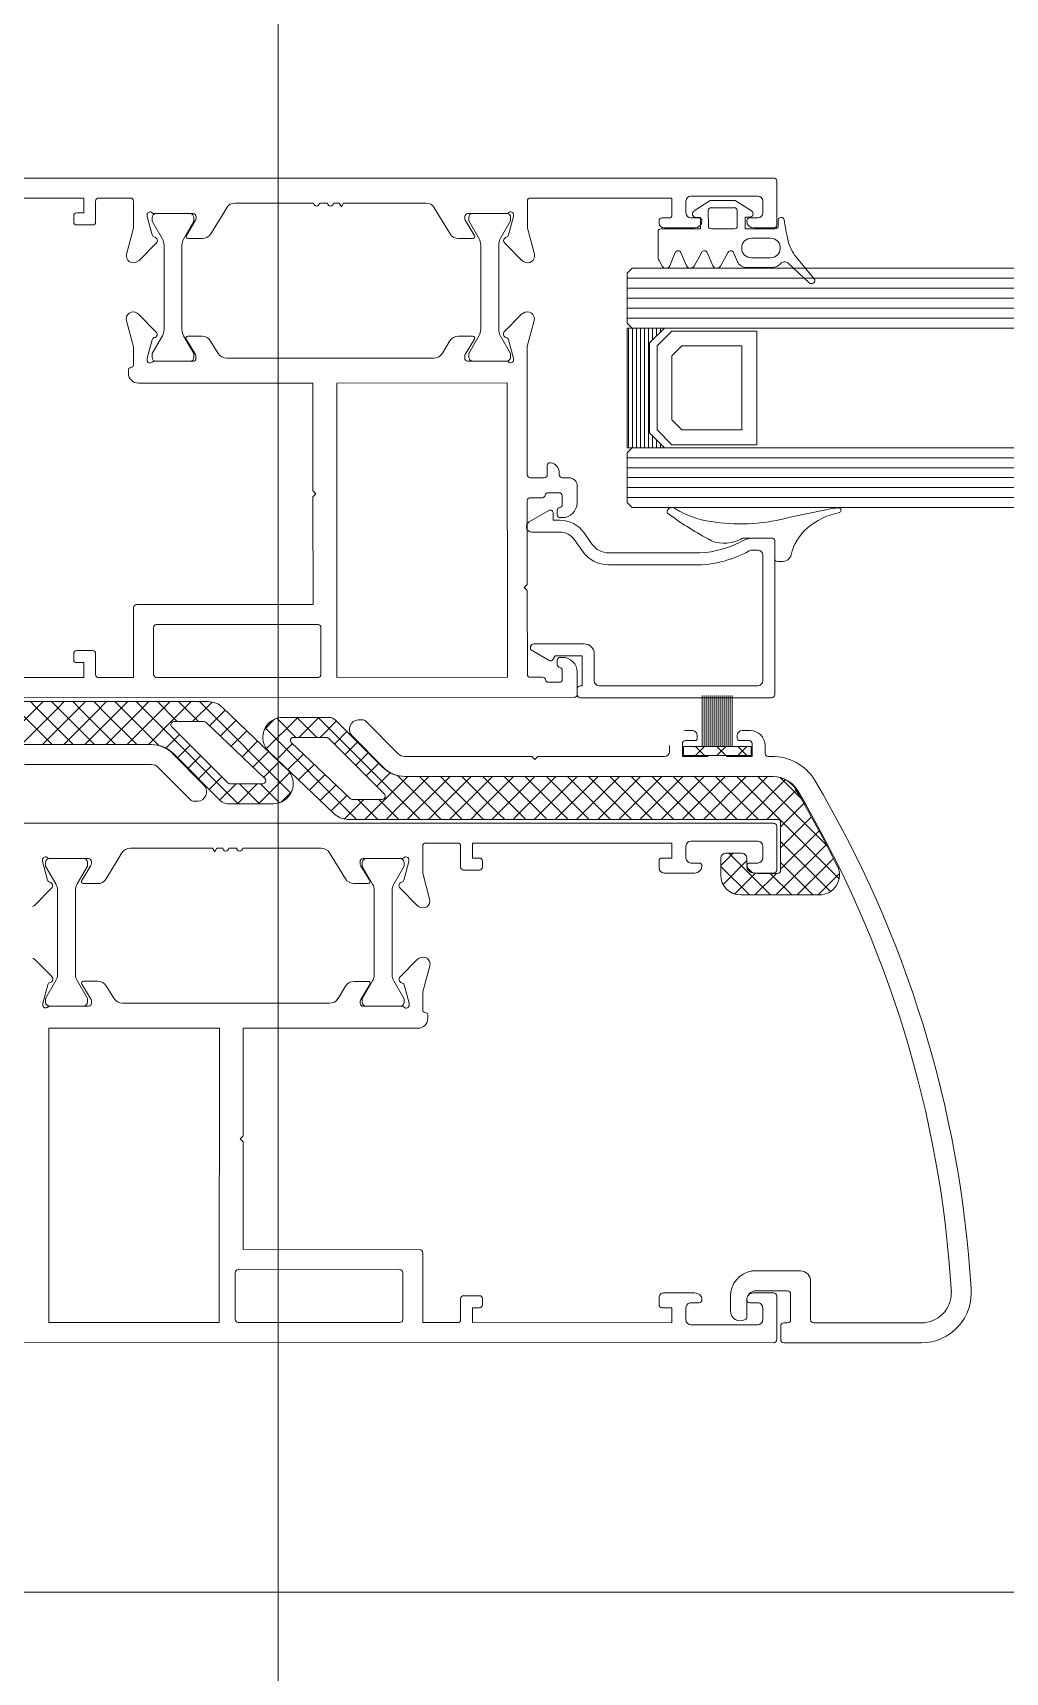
# Model space of a CAD drawing. Header units: centimetres. Extents: x 118932 to 154602, y -32682 to -23521.
# Drawn here: x 139298.68 to 139308.43, y -31159.49 to -31143.06 of the extents above; entities that cross this region are included whole.
import ezdxf

# ---------------------------------------------------------------- set-up
doc = ezdxf.new("R2010")
doc.units = ezdxf.units.CM
doc.header["$LTSCALE"] = 50
doc.header["$MEASUREMENT"] = 0
for name, color, linetype, lineweight, true_color in [('GEN_02_TF_Pencere', 7, 'Continuous', 9, 0x6093ac), ('GEN_05_ML_Mermer', 7, 'Continuous', 9, 0x9d8692), ('GEN_06_GR_İnce', 7, 'Continuous', 13, 0xb0b0a9)]:
    doc.layers.add(name, color=color, linetype=linetype, lineweight=lineweight, true_color=true_color)

# ---------------------------------------------------------------- blocks, each defined once
blk = doc.blocks.new('P30_')
at = {"layer": 'GEN_02_TF_Pencere'}
for p, q in [((206675.046, -26335.817), (206675.046, -26285.814)), ((206670.076, -26312.642), (206680.016, -26312.642)), ((206679.856, -26312.822), (206679.186, -26312.822)), ((206680.046, -26312.672), (206680.046, -26313.112)), ((206673.096, -26312.842), (206671.096, -26312.842)), ((206673.096, -26312.992), (206673.096, -26312.842)), ((206673.216, -26312.872), (206673.216, -26313.082)), ((206673.566, -26312.842), (206673.246, -26312.842)), ((206673.596, -26313.143), (206673.596, -26312.872)), ((206674.53, -26312.94), (206674.371, -26313.2)), ((206675.401, -26312.892), (206674.615, -26312.892)), ((206675.541, -26312.892), (206675.461, -26312.892)), ((206675.659, -26312.892), (206675.601, -26312.892)), ((206675.681, -26312.93), (206675.659, -26312.892)), ((206675.703, -26312.892), (206675.681, -26312.93)), ((206676.527, -26312.892), (206675.703, -26312.892)), ((206676.771, -26313.2), (206676.612, -26312.94)), ((206677.546, -26312.872), (206677.546, -26313.143)), ((206678.996, -26312.842), (206677.576, -26312.842)), ((206678.996, -26313.012), (206678.996, -26312.842)), ((206679.136, -26312.872), (206679.136, -26312.992)), ((206679.906, -26312.992), (206679.906, -26312.872)), ((206672.996, -26313.082), (206672.996, -26313.022)), ((206673.026, -26312.992), (206673.096, -26312.992)), ((206673.186, -26313.112), (206673.026, -26313.112)), ((206673.526, -26313.404), (206673.596, -26313.143)), ((206673.733, -26313.01), (206673.733, -26313.028)), ((206673.733, -26313.028), (206673.784, -26313.212)), ((206673.782, -26313.038), (206673.782, -26313.074)), ((206673.782, -26313.074), (206673.886, -26313.254)), ((206674.193, -26312.998), (206673.806, -26312.998)), ((206674.162, -26312.998), (206673.822, -26312.998)), ((206674.098, -26313.254), (206674.202, -26313.074)), ((206674.126, -26313.217), (206674.219, -26313.065)), ((206674.202, -26313.074), (206674.202, -26313.038)), ((206674.223, -26313.049), (206674.223, -26313.028)), ((206676.918, -26313.028), (206676.918, -26313.049)), ((206676.923, -26313.065), (206677.016, -26313.217)), ((206677.335, -26312.998), (206676.948, -26312.998)), ((206676.958, -26313.072), (206676.958, -26313.036)), ((206677.062, -26313.252), (206676.958, -26313.072)), ((206676.998, -26312.996), (206677.338, -26312.996)), ((206677.378, -26313.072), (206677.274, -26313.252)), ((206677.357, -26313.212), (206677.408, -26313.028)), ((206677.378, -26313.036), (206677.378, -26313.072)), ((206677.408, -26313.028), (206677.408, -26313.01)), ((206677.546, -26313.143), (206677.616, -26313.404)), ((206678.866, -26313.092), (206678.866, -26313.072)), ((206678.896, -26313.042), (206678.966, -26313.042)), ((206679.226, -26313.142), (206678.916, -26313.142)), ((206679.186, -26313.042), (206679.266, -26313.042)), ((206679.776, -26313.042), (206679.856, -26313.042)), ((206680.016, -26313.142), (206679.816, -26313.142)), ((206673.823, -26313.294), (206673.652, -26313.467)), ((206673.902, -26313.314), (206673.902, -26314.162)), ((206674.082, -26314.162), (206674.082, -26313.314)), ((206674.286, -26313.248), (206674.143, -26313.248)), ((206676.999, -26313.248), (206676.856, -26313.248)), ((206677.078, -26314.16), (206677.078, -26313.312)), ((206677.258, -26313.312), (206677.258, -26314.16)), ((206677.49, -26313.467), (206677.319, -26313.294)), ((206673.652, -26313.467), (206673.634, -26313.479)), ((206677.508, -26313.479), (206677.49, -26313.467)), ((206678.546, -26313.595), (206678.596, -26313.545)), ((206678.546, -26314.095), (206678.546, -26313.595)), ((206678.546, -26313.645), (206758.105, -26313.645)), ((206678.596, -26313.545), (206758.187, -26313.545)), ((206678.546, -26313.745), (206759.976, -26313.745)), ((206678.546, -26313.845), (206759.976, -26313.845)), ((206678.546, -26313.945), (206759.976, -26313.945)), ((206673.594, -26314.333), (206673.524, -26314.072)), ((206673.632, -26313.996), (206673.65, -26314.009)), ((206673.65, -26314.009), (206673.821, -26314.182)), ((206677.317, -26314.18), (206677.488, -26314.007)), ((206677.488, -26314.007), (206677.506, -26313.994)), ((206677.614, -26314.07), (206677.544, -26314.33)), ((206678.546, -26314.045), (206759.976, -26314.045)), ((206678.596, -26314.145), (206678.546, -26314.095)), ((206673.783, -26314.264), (206673.732, -26314.448)), ((206673.886, -26314.222), (206673.782, -26314.402)), ((206674.082, -26314.162), (206674.082, -26314.162)), ((206674.202, -26314.402), (206674.098, -26314.222)), ((206674.217, -26314.411), (206674.124, -26314.258)), ((206674.141, -26314.228), (206674.284, -26314.228)), ((206674.369, -26314.276), (206674.445, -26314.4)), ((206676.693, -26314.398), (206676.769, -26314.274)), ((206676.854, -26314.226), (206676.997, -26314.226)), ((206677.014, -26314.257), (206676.921, -26314.409)), ((206676.958, -26314.4), (206677.062, -26314.22)), ((206677.078, -26314.16), (206677.078, -26314.16)), ((206677.274, -26314.22), (206677.378, -26314.4)), ((206677.407, -26314.446), (206677.355, -26314.262)), ((206678.921, -26314.145), (206678.546, -26314.145)), ((206678.546, -26314.145), (206678.546, -26315.345)), ((206678.546, -26314.145), (206759.601, -26314.145)), ((206678.561, -26315.345), (206678.561, -26314.145)), ((206678.601, -26315.345), (206678.601, -26314.145)), ((206678.641, -26315.345), (206678.641, -26314.145)), ((206678.681, -26315.345), (206678.681, -26314.145)), ((206678.721, -26315.345), (206678.721, -26314.145)), ((206678.761, -26315.345), (206678.761, -26314.145)), ((206678.771, -26314.295), (206678.921, -26314.145)), ((206678.771, -26315.195), (206678.771, -26314.295)), ((206678.801, -26314.265), (206678.801, -26314.145)), ((206678.841, -26314.225), (206678.841, -26314.145)), ((206678.846, -26314.325), (206678.996, -26314.175)), ((206678.881, -26314.185), (206678.881, -26314.145)), ((206678.921, -26314.146), (206678.921, -26314.145)), ((206678.996, -26314.175), (206679.846, -26314.175)), ((206679.846, -26314.175), (206679.846, -26315.315)), ((206673.594, -26314.519), (206673.594, -26314.333)), ((206673.732, -26314.448), (206673.732, -26314.466)), ((206673.782, -26314.402), (206673.782, -26314.438)), ((206674.202, -26314.438), (206674.202, -26314.402)), ((206674.222, -26314.448), (206674.222, -26314.426)), ((206674.53, -26314.448), (206675.437, -26314.447)), ((206675.437, -26314.447), (206676.608, -26314.446)), ((206676.917, -26314.425), (206676.917, -26314.446)), ((206676.958, -26314.436), (206676.958, -26314.4)), ((206677.378, -26314.4), (206677.378, -26314.436)), ((206677.407, -26314.464), (206677.407, -26314.446)), ((206677.544, -26314.33), (206677.545, -26315.616)), ((206678.846, -26315.165), (206678.846, -26314.325)), ((206678.996, -26314.425), (206679.096, -26314.325)), ((206678.996, -26315.065), (206678.996, -26314.425)), ((206679.096, -26314.325), (206679.696, -26314.325)), ((206679.696, -26314.325), (206679.696, -26315.165)), ((206673.545, -26314.598), (206673.545, -26314.563)), ((206673.559, -26314.544), (206673.579, -26314.539)), ((206673.805, -26314.478), (206674.192, -26314.478)), ((206673.822, -26314.478), (206674.162, -26314.478)), ((206676.947, -26314.476), (206677.334, -26314.476)), ((206677.338, -26314.476), (206676.998, -26314.476)), ((206675.394, -26314.697), (206673.645, -26314.698)), ((206675.395, -26315.777), (206675.394, -26314.697)), ((206677.344, -26314.696), (206675.634, -26314.697)), ((206675.634, -26314.697), (206675.636, -26317.647)), ((206677.346, -26317.646), (206677.344, -26314.696)), ((206679.096, -26315.165), (206678.996, -26315.065)), ((206678.921, -26315.345), (206678.771, -26315.195)), ((206678.801, -26315.345), (206678.801, -26315.225)), ((206678.841, -26315.345), (206678.841, -26315.265)), ((206678.996, -26315.315), (206678.846, -26315.165)), ((206679.696, -26315.165), (206679.096, -26315.165)), ((206678.546, -26315.345), (206759.601, -26315.345)), ((206678.546, -26315.395), (206678.596, -26315.345)), ((206678.546, -26315.345), (206678.921, -26315.345)), ((206678.546, -26315.345), (206678.546, -26315.345)), ((206678.546, -26315.895), (206678.546, -26315.395)), ((206678.546, -26315.445), (206759.976, -26315.445)), ((206678.881, -26315.345), (206678.881, -26315.305)), ((206678.921, -26315.345), (206678.921, -26315.344)), ((206679.846, -26315.315), (206678.996, -26315.315)), ((206677.745, -26315.616), (206677.745, -26315.526)), ((206677.865, -26315.595), (206677.865, -26315.616)), ((206678.546, -26315.545), (206759.976, -26315.545)), ((206675.425, -26315.807), (206675.395, -26315.777)), ((206677.575, -26315.646), (206677.715, -26315.646)), ((206677.895, -26315.646), (206677.965, -26315.646)), ((206678.045, -26315.726), (206678.045, -26315.896)), ((206678.546, -26315.645), (206759.976, -26315.645)), ((206678.546, -26315.745), (206759.976, -26315.745)), ((206675.395, -26315.837), (206675.425, -26315.807)), ((206675.396, -26316.917), (206675.395, -26315.837)), ((206677.545, -26315.876), (206677.545, -26316.716)), ((206677.696, -26315.846), (206677.575, -26315.846)), ((206677.865, -26315.796), (206677.755, -26315.796)), ((206677.895, -26315.916), (206677.895, -26315.826)), ((206678.546, -26315.845), (206759.976, -26315.845)), ((206678.596, -26315.945), (206678.546, -26315.895)), ((206678.596, -26315.945), (206759.926, -26315.945)), ((206677.563, -26316.089), (206677.761, -26315.975)), ((206677.806, -26316.001), (206677.806, -26316.071)), ((206677.806, -26316.071), (206677.87, -26316.071)), ((206677.845, -26316.016), (206677.845, -26315.975)), ((206677.895, -26316.046), (206677.875, -26316.046)), ((206677.87, -26316.191), (206677.59, -26316.191)), ((206678.098, -26316.383), (206678.017, -26316.267)), ((206678.115, -26316.198), (206678.196, -26316.314)), ((206679.807, -26316.251), (206679.996, -26316.251)), ((206678.36, -26316.399), (206679.273, -26316.399)), ((206679.856, -26316.371), (206679.804, -26316.371)), ((206679.906, -26317.681), (206679.906, -26316.421)), ((206680.026, -26316.281), (206680.026, -26317.821)), ((206679.175, -26316.519), (206678.36, -26316.519)), ((206677.545, -26316.716), (206677.515, -26316.746)), ((206677.515, -26316.746), (206677.545, -26316.776)), ((206673.626, -26316.918), (206675.396, -26316.917)), ((206677.545, -26316.776), (206677.546, -26317.616)), ((206673.596, -26317.649), (206673.596, -26316.948)), ((206673.796, -26317.148), (206673.796, -26317.618)), ((206675.446, -26317.117), (206673.826, -26317.118)), ((206675.467, -26317.126), (206675.467, -26317.126)), ((206675.476, -26317.617), (206675.476, -26317.147)), ((206672.996, -26317.469), (206672.996, -26317.409)), ((206673.026, -26317.379), (206673.186, -26317.379)), ((206673.216, -26317.409), (206673.216, -26317.619)), ((206677.765, -26317.477), (206677.594, -26317.378)), ((206677.612, -26317.311), (206678.116, -26317.311)), ((206678.216, -26317.411), (206678.216, -26317.681)), ((206673.096, -26317.499), (206673.026, -26317.499)), ((206673.096, -26317.649), (206673.096, -26317.499)), ((206677.826, -26317.431), (206677.806, -26317.466)), ((206678.096, -26317.431), (206677.826, -26317.431)), ((206677.846, -26317.517), (206677.846, -26317.476)), ((206677.876, -26317.446), (206677.896, -26317.446)), ((206677.896, -26317.666), (206677.896, -26317.576)), ((206678.096, -26317.731), (206678.096, -26317.431)), ((206671.096, -26317.65), (206673.096, -26317.649)), ((206673.246, -26317.649), (206673.596, -26317.649)), ((206673.826, -26317.648), (206675.446, -26317.647)), ((206675.636, -26317.647), (206677.346, -26317.646)), ((206675.636, -26317.647), (206675.636, -26317.647)), ((206677.576, -26317.646), (206677.697, -26317.646)), ((206677.756, -26317.696), (206677.866, -26317.696)), ((206678.046, -26317.596), (206678.046, -26317.816)), ((206678.076, -26317.731), (206678.096, -26317.731)), ((206678.266, -26317.731), (206679.856, -26317.731)), ((206678.016, -26317.846), (206670.076, -26317.851)), ((206678.016, -26317.846), (206678.016, -26317.846)), ((206678.046, -26317.821), (206678.046, -26317.761)), ((206679.996, -26317.851), (206678.076, -26317.851)), ((206679.3, -26318.34), (206679.3, -26317.83)), ((206679.32, -26318.34), (206679.32, -26317.83)), ((206679.34, -26318.34), (206679.34, -26317.83)), ((206679.36, -26318.34), (206679.36, -26317.83)), ((206679.38, -26318.34), (206679.38, -26317.83)), ((206679.4, -26318.34), (206679.4, -26317.83)), ((206679.42, -26318.34), (206679.42, -26317.83)), ((206679.44, -26318.34), (206679.44, -26317.83)), ((206679.46, -26318.34), (206679.46, -26317.83)), ((206679.48, -26318.34), (206679.48, -26317.83)), ((206679.5, -26318.34), (206679.5, -26317.83)), ((206679.52, -26318.34), (206679.52, -26317.83)), ((206679.54, -26318.34), (206679.54, -26317.83)), ((206679.56, -26318.34), (206679.56, -26317.83)), ((206679.58, -26318.34), (206679.58, -26317.83)), ((206679.6, -26318.34), (206679.6, -26317.83)), ((206679.996, -26317.851), (206679.996, -26317.851)), ((206679.79, -26318.34), (206679.11, -26318.34)), ((206679.11, -26318.34), (206679.11, -26318.43)), ((206679.322, -26318.43), (206679.232, -26318.34)), ((206679.322, -26318.34), (206679.232, -26318.43)), ((206679.535, -26318.43), (206679.445, -26318.34)), ((206679.535, -26318.34), (206679.445, -26318.43)), ((206679.747, -26318.43), (206679.657, -26318.34)), ((206679.747, -26318.34), (206679.657, -26318.43)), ((206679.79, -26318.43), (206679.79, -26318.34)), ((206679.79, -26318.34), (206679.79, -26318.34)), ((206679.11, -26318.43), (206679.79, -26318.43)), ((206679.111, -26318.431), (206679.11, -26318.43))]:
    blk.add_line(p, q, dxfattribs=at)
at = {"layer": 'GEN_02_TF_Pencere', "extrusion": (0, 0, -1)}
for p, q in [((206679.38, -26312.868), (206679.217, -26312.972)), ((206679.361, -26313.124), (206679.36, -26312.965)), ((206679.63, -26312.868), (206679.38, -26312.868)), ((206679.39, -26312.939), (206679.62, -26312.939)), ((206679.794, -26312.971), (206679.63, -26312.868)), ((206679.65, -26312.965), (206679.651, -26313.124)), ((206679.281, -26313.15), (206678.886, -26313.151)), ((206679.241, -26313.036), (206679.281, -26313.036)), ((206679.281, -26313.036), (206679.281, -26313.15)), ((206679.621, -26313.15), (206679.391, -26313.15)), ((206679.642, -26313.142), (206679.642, -26313.142)), ((206679.731, -26313.15), (206679.731, -26313.035)), ((206679.731, -26313.035), (206679.771, -26313.035)), ((206680.031, -26313.15), (206679.731, -26313.15)), ((206680.061, -26313.063), (206680.061, -26313.123)), ((206678.856, -26313.177), (206678.856, -26313.428)), ((206679.795, -26313.245), (206679.981, -26313.245)), ((206678.867, -26313.468), (206678.899, -26313.525)), ((206678.974, -26313.522), (206679.029, -26313.388)), ((206679.086, -26313.388), (206679.141, -26313.521)), ((206679.217, -26313.525), (206679.295, -26313.385)), ((206679.35, -26313.388), (206679.405, -26313.521)), ((206679.481, -26313.524), (206679.559, -26313.384)), ((206679.614, -26313.388), (206679.653, -26313.481)), ((206679.653, -26313.481), (206679.653, -26313.481)), ((206679.695, -26313.353), (206679.695, -26313.334)), ((206679.695, -26313.353), (206679.695, -26313.353)), ((206679.981, -26313.441), (206679.795, -26313.441)), ((206680.081, -26313.333), (206680.081, -26313.352)), ((206680.423, -26313.652), (206680.245, -26313.437)), ((206679.747, -26313.539), (206680.001, -26313.538)), ((206680.159, -26313.493), (206680.371, -26313.691)), ((206678.998, -26315.945), (206679.01, -26315.946)), ((206679.686, -26316.262), (206679.666, -26316.271)), ((206679.996, -26316.251), (206679.735, -26316.251)), ((206680.026, -26316.46), (206680.026, -26316.276)), ((206680.094, -26316.486), (206680.056, -26316.486)), ((206680.056, -26316.486), (206680.056, -26316.486)), ((206674.346, -26317.89), (206670.037, -26317.89)), ((206672.78, -26318.32), (206672.368, -26317.908)), ((206672.604, -26317.932), (206672.562, -26317.89)), ((206672.643, -26317.937), (206672.69, -26317.89)), ((206672.84, -26317.957), (206672.774, -26317.89)), ((206672.836, -26317.956), (206672.902, -26317.89)), ((206673.076, -26317.981), (206672.986, -26317.89)), ((206673.028, -26317.976), (206673.114, -26317.89)), ((206673.313, -26318.005), (206673.198, -26317.89)), ((206673.221, -26317.995), (206673.326, -26317.89)), ((206673.549, -26318.029), (206673.41, -26317.89)), ((206673.413, -26318.015), (206673.538, -26317.89)), ((206673.606, -26318.035), (206673.75, -26317.89)), ((206673.785, -26318.053), (206673.623, -26317.89)), ((206673.798, -26318.054), (206673.962, -26317.89)), ((206674.021, -26318.077), (206673.835, -26317.89)), ((206673.991, -26318.074), (206674.175, -26317.89)), ((206674.247, -26318.09), (206674.047, -26317.89)), ((206674.187, -26318.09), (206674.383, -26317.894)), ((206675.175, -26318.806), (206674.259, -26317.89)), ((206674.346, -26317.89), (206674.346, -26317.89)), ((206672.26, -26318.32), (206672.643, -26317.937)), ((206672.472, -26318.32), (206672.836, -26317.956)), ((206672.992, -26318.32), (206672.604, -26317.932)), ((206672.684, -26318.32), (206673.028, -26317.976)), ((206673.204, -26318.32), (206672.84, -26317.957)), ((206672.896, -26318.32), (206673.221, -26317.995)), ((206673.416, -26318.32), (206673.076, -26317.981)), ((206673.108, -26318.32), (206673.413, -26318.015)), ((206673.628, -26318.32), (206673.313, -26318.005)), ((206673.32, -26318.32), (206673.606, -26318.035)), ((206673.532, -26318.32), (206673.798, -26318.054)), ((206673.85, -26318.33), (206673.549, -26318.029)), ((206673.745, -26318.32), (206673.991, -26318.074)), ((206674.645, -26318.913), (206673.785, -26318.053)), ((206674.035, -26318.09), (206674.021, -26318.077)), ((206674.358, -26318.131), (206674.514, -26317.975)), ((206674.466, -26318.235), (206674.623, -26318.078)), ((206675.136, -26318.569), (206674.487, -26317.949)), ((206675.014, -26318.064), (206674.91, -26318.169)), ((206675.243, -26318.048), (206674.929, -26318.361)), ((206675.032, -26318.057), (206675.222, -26318.248)), ((206675.552, -26318.048), (206675.093, -26318.048)), ((206675.234, -26318.048), (206675.434, -26318.248)), ((206675.455, -26318.048), (206675.255, -26318.248)), ((206675.446, -26318.048), (206676.306, -26318.908)), ((206676.092, -26318.547), (206675.622, -26318.077)), ((206675.848, -26318.072), (206675.89, -26318.072)), ((206673.921, -26318.356), (206674.057, -26318.22)), ((206674.542, -26318.704), (206673.979, -26318.142)), ((206674, -26318.09), (206674.303, -26318.09)), ((206674, -26318.09), (206674, -26318.09)), ((206674.324, -26318.099), (206674.913, -26318.661)), ((206674.575, -26318.338), (206674.731, -26318.182)), ((206674.917, -26318.154), (206675.833, -26319.07)), ((206675.199, -26318.248), (206675.528, -26318.248)), ((206675.63, -26318.084), (206675.467, -26318.248)), ((206675.736, -26318.191), (206675.61, -26318.317)), ((206676.106, -26318.553), (206675.784, -26318.228)), ((206675.926, -26318.086), (206676.248, -26318.411)), ((206679.12, -26318.18), (206679.2, -26318.18)), ((206679.25, -26318.23), (206679.25, -26318.26)), ((206679.65, -26318.26), (206679.65, -26318.23)), ((206679.7, -26318.18), (206679.78, -26318.18)), ((206670.077, -26318.32), (206673.773, -26318.32)), ((206670.077, -26318.32), (206673.773, -26318.32)), ((206673.985, -26318.408), (206674.307, -26318.733)), ((206674.037, -26318.452), (206674.163, -26318.326)), ((206674.684, -26318.442), (206674.84, -26318.286)), ((206674.792, -26318.546), (206674.948, -26318.389)), ((206674.955, -26318.392), (206675.605, -26319.012)), ((206675.191, -26318.311), (206675.035, -26318.468)), ((206675.768, -26318.862), (206675.178, -26318.299)), ((206675.55, -26318.256), (206676.112, -26318.819)), ((206675.842, -26318.297), (206675.716, -26318.423)), ((206675.948, -26318.403), (206675.822, -26318.529)), ((206678.97, -26318.39), (206678.97, -26318.33)), ((206679.1, -26318.31), (206679.1, -26318.44)), ((206679.23, -26318.28), (206679.13, -26318.28)), ((206679.77, -26318.28), (206679.67, -26318.28)), ((206679.8, -26318.44), (206679.8, -26318.31)), ((206679.93, -26318.33), (206679.93, -26318.41)), ((206673.773, -26318.52), (206672.502, -26318.52)), ((206674.166, -26318.874), (206673.844, -26318.55)), ((206673.999, -26318.414), (206674.469, -26318.884)), ((206674.143, -26318.558), (206674.269, -26318.432)), ((206674.249, -26318.664), (206674.376, -26318.538)), ((206674.901, -26318.649), (206675.057, -26318.493)), ((206675.3, -26318.415), (206675.143, -26318.571)), ((206675.408, -26318.519), (206675.252, -26318.675)), ((206676.054, -26318.509), (206675.928, -26318.635)), ((206676.318, -26318.44), (206677.589, -26318.44)), ((206677.589, -26318.44), (206677.619, -26318.47)), ((206677.619, -26318.47), (206677.649, -26318.44)), ((206677.649, -26318.44), (206678.92, -26318.44)), ((206679.1, -26318.44), (206679.353, -26318.44)), ((206679.37, -26318.43), (206679.53, -26318.43)), ((206679.548, -26318.44), (206679.8, -26318.44)), ((206679.96, -26318.44), (206679.995, -26318.44)), ((206674.355, -26318.77), (206674.482, -26318.644)), ((206674.461, -26318.876), (206674.625, -26318.713)), ((206674.893, -26318.713), (206674.563, -26318.713)), ((206674.637, -26318.913), (206674.837, -26318.713)), ((206674.858, -26318.913), (206674.658, -26318.713)), ((206674.849, -26318.913), (206675.163, -26318.599)), ((206675.06, -26318.903), (206674.87, -26318.713)), ((206675.517, -26318.622), (206675.36, -26318.779)), ((206675.625, -26318.726), (206675.469, -26318.882)), ((206676.171, -26318.604), (206676.034, -26318.741)), ((206676.347, -26318.64), (206676.101, -26318.887)), ((206676.242, -26318.631), (206676.543, -26318.932)), ((206676.559, -26318.64), (206676.293, -26318.906)), ((206680.014, -26318.64), (206676.318, -26318.64)), ((206680.014, -26318.64), (206676.319, -26318.64)), ((206676.463, -26318.64), (206676.779, -26318.956)), ((206676.771, -26318.64), (206676.486, -26318.926)), ((206676.675, -26318.64), (206677.015, -26318.98)), ((206676.983, -26318.64), (206676.678, -26318.946)), ((206677.196, -26318.64), (206676.871, -26318.965)), ((206676.888, -26318.64), (206677.251, -26319.004)), ((206677.408, -26318.64), (206677.063, -26318.985)), ((206677.1, -26318.64), (206677.488, -26319.028)), ((206677.62, -26318.64), (206677.256, -26319.005)), ((206677.312, -26318.64), (206677.724, -26319.052)), ((206677.832, -26318.64), (206677.448, -26319.024)), ((206677.524, -26318.64), (206677.954, -26319.07)), ((206678.044, -26318.64), (206677.641, -26319.044)), ((206677.736, -26318.64), (206678.166, -26319.07)), ((206678.256, -26318.64), (206677.833, -26319.063)), ((206677.948, -26318.64), (206678.378, -26319.07)), ((206678.468, -26318.64), (206678.038, -26319.07)), ((206678.16, -26318.64), (206678.59, -26319.07)), ((206678.68, -26318.64), (206678.251, -26319.07)), ((206678.373, -26318.64), (206678.802, -26319.07)), ((206678.893, -26318.64), (206678.463, -26319.07)), ((206678.585, -26318.64), (206679.015, -26319.07)), ((206679.105, -26318.64), (206678.675, -26319.07)), ((206678.797, -26318.64), (206679.227, -26319.07)), ((206679.317, -26318.64), (206678.887, -26319.07)), ((206679.009, -26318.64), (206679.439, -26319.07)), ((206679.529, -26318.64), (206679.099, -26319.07)), ((206679.221, -26318.64), (206679.651, -26319.07)), ((206679.741, -26318.64), (206679.311, -26319.07)), ((206679.433, -26318.64), (206679.863, -26319.07)), ((206679.953, -26318.64), (206679.523, -26319.07)), ((206679.645, -26318.64), (206680.671, -26319.666)), ((206680.134, -26318.672), (206679.735, -26319.07)), ((206679.857, -26318.64), (206680.549, -26319.332)), ((206680.08, -26318.651), (206680.291, -26318.862)), ((206680.425, -26318.675), (206680.425, -26318.675)), ((206674.244, -26318.889), (206674.201, -26318.889)), ((206675.077, -26318.897), (206675.182, -26318.792)), ((206675.734, -26318.83), (206675.577, -26318.986)), ((206675.905, -26318.87), (206675.708, -26319.067)), ((206676.091, -26318.87), (206675.788, -26318.87)), ((206675.845, -26318.87), (206676.045, -26319.07)), ((206676.101, -26318.887), (206675.917, -26319.07)), ((206676.057, -26318.87), (206676.07, -26318.884)), ((206676.07, -26318.884), (206676.257, -26319.07)), ((206676.091, -26318.87), (206676.091, -26318.87)), ((206680.241, -26318.777), (206679.948, -26319.07)), ((206674.54, -26318.913), (206674.998, -26318.913)), ((206676.293, -26318.906), (206676.129, -26319.07)), ((206676.306, -26318.908), (206676.469, -26319.07)), ((206676.486, -26318.926), (206676.341, -26319.07)), ((206676.543, -26318.932), (206676.681, -26319.07)), ((206676.678, -26318.946), (206676.553, -26319.07)), ((206676.871, -26318.965), (206676.766, -26319.07)), ((206676.779, -26318.956), (206676.893, -26319.07)), ((206677.063, -26318.985), (206676.978, -26319.07)), ((206677.015, -26318.98), (206677.105, -26319.07)), ((206677.256, -26319.005), (206677.19, -26319.07)), ((206677.251, -26319.004), (206677.318, -26319.07)), ((206677.448, -26319.024), (206677.402, -26319.07)), ((206677.488, -26319.028), (206677.53, -26319.07)), ((206677.641, -26319.044), (206677.614, -26319.07)), ((206677.724, -26319.052), (206677.742, -26319.07)), ((206677.833, -26319.063), (206677.826, -26319.07)), ((206680.319, -26318.911), (206680.085, -26319.145)), ((206680.396, -26319.046), (206680.085, -26319.357)), ((206680.016, -26319.108), (206670.076, -26319.108)), ((206675.746, -26319.07), (206680.055, -26319.07)), ((206675.746, -26319.07), (206675.746, -26319.07)), ((206680.016, -26319.108), (206680.016, -26319.108)), ((206680.046, -26319.578), (206680.046, -26319.138)), ((206680.085, -26319.1), (206680.085, -26319.58)), ((206680.471, -26319.184), (206680.085, -26319.57)), ((206673.565, -26319.358), (206674.389, -26319.358)), ((206674.389, -26319.358), (206674.411, -26319.396)), ((206674.411, -26319.396), (206674.433, -26319.358)), ((206674.433, -26319.358), (206674.491, -26319.358)), ((206674.551, -26319.358), (206674.631, -26319.358)), ((206674.691, -26319.358), (206675.477, -26319.358)), ((206676.496, -26319.609), (206676.496, -26319.338)), ((206676.526, -26319.308), (206676.846, -26319.308)), ((206676.876, -26319.338), (206676.876, -26319.548)), ((206676.996, -26319.458), (206676.996, -26319.308)), ((206676.996, -26319.308), (206678.996, -26319.308)), ((206678.996, -26319.308), (206678.996, -26319.458)), ((206679.136, -26319.458), (206679.136, -26319.338)), ((206679.186, -26319.288), (206679.856, -26319.288)), ((206679.906, -26319.338), (206679.906, -26319.458)), ((206680.544, -26319.322), (206680.038, -26319.828)), ((206680.085, -26319.292), (206680.587, -26319.794)), ((206672.683, -26319.494), (206672.683, -26319.476)), ((206672.734, -26319.678), (206672.683, -26319.494)), ((206672.714, -26319.502), (206672.714, -26319.538)), ((206672.714, -26319.538), (206672.818, -26319.718)), ((206673.094, -26319.462), (206672.754, -26319.462)), ((206672.756, -26319.464), (206673.143, -26319.464)), ((206673.03, -26319.718), (206673.134, -26319.538)), ((206673.169, -26319.531), (206673.076, -26319.683)), ((206673.134, -26319.538), (206673.134, -26319.502)), ((206673.173, -26319.494), (206673.173, -26319.515)), ((206673.321, -26319.666), (206673.479, -26319.406)), ((206675.562, -26319.406), (206675.721, -26319.666)), ((206675.868, -26319.515), (206675.868, -26319.494)), ((206675.966, -26319.683), (206675.873, -26319.531)), ((206675.89, -26319.54), (206675.89, -26319.504)), ((206675.994, -26319.72), (206675.89, -26319.54)), ((206675.898, -26319.464), (206676.285, -26319.464)), ((206675.93, -26319.464), (206676.27, -26319.464)), ((206676.31, -26319.54), (206676.206, -26319.72)), ((206676.358, -26319.494), (206676.307, -26319.678)), ((206676.31, -26319.504), (206676.31, -26319.54)), ((206676.358, -26319.476), (206676.358, -26319.494)), ((206677.066, -26319.458), (206676.996, -26319.458)), ((206677.096, -26319.548), (206677.096, -26319.488)), ((206678.866, -26319.488), (206678.866, -26319.558)), ((206678.996, -26319.458), (206678.896, -26319.458)), ((206679.266, -26319.508), (206679.186, -26319.508)), ((206679.608, -26319.41), (206679.485, -26319.533)), ((206679.485, -26319.46), (206679.485, -26319.628)), ((206679.485, -26319.541), (206679.772, -26319.828)), ((206679.746, -26319.484), (206679.508, -26319.722)), ((206679.696, -26319.41), (206679.535, -26319.41)), ((206679.567, -26319.41), (206679.985, -26319.828)), ((206679.746, -26319.52), (206679.746, -26319.46)), ((206679.856, -26319.508), (206679.776, -26319.508)), ((206680.085, -26319.504), (206680.409, -26319.828)), ((206680.616, -26319.463), (206680.25, -26319.828)), ((206673.093, -26319.714), (206673.235, -26319.714)), ((206675.806, -26319.714), (206675.948, -26319.714)), ((206676.565, -26319.87), (206676.496, -26319.609)), ((206676.906, -26319.578), (206677.066, -26319.578)), ((206678.916, -26319.608), (206679.226, -26319.608)), ((206679.832, -26319.61), (206679.624, -26319.819)), ((206679.816, -26319.608), (206680.016, -26319.608)), ((206680.043, -26319.612), (206679.826, -26319.828)), ((206680.055, -26319.612), (206679.855, -26319.612)), ((206679.98, -26319.612), (206680.197, -26319.828)), ((206680.674, -26319.616), (206680.463, -26319.828)), ((206672.602, -26319.933), (206672.773, -26319.76)), ((206672.834, -26319.778), (206672.834, -26320.626)), ((206673.014, -26320.626), (206673.014, -26319.778)), ((206676.01, -26320.628), (206676.01, -26319.78)), ((206676.19, -26319.78), (206676.19, -26320.628)), ((206676.269, -26319.76), (206676.44, -26319.933)), ((206679.685, -26319.828), (206680.475, -26319.828)), ((206672.584, -26319.945), (206672.602, -26319.933)), ((206676.44, -26319.933), (206676.458, -26319.945)), ((206672.604, -26320.473), (206672.586, -26320.46)), ((206672.775, -26320.646), (206672.604, -26320.473)), ((206676.442, -26320.475), (206676.271, -26320.648)), ((206676.46, -26320.462), (206676.442, -26320.475)), ((206676.498, -26320.799), (206676.567, -26320.538)), ((206672.818, -26320.686), (206672.714, -26320.866)), ((206673.014, -26320.626), (206673.014, -26320.626)), ((206673.134, -26320.866), (206673.03, -26320.686)), ((206673.237, -26320.692), (206673.095, -26320.692)), ((206675.95, -26320.694), (206675.808, -26320.694)), ((206675.89, -26320.868), (206675.994, -26320.688)), ((206676.01, -26320.628), (206676.01, -26320.628)), ((206676.206, -26320.688), (206676.31, -26320.868)), ((206672.685, -26320.912), (206672.736, -26320.728)), ((206672.714, -26320.866), (206672.714, -26320.902)), ((206673.078, -26320.723), (206673.171, -26320.875)), ((206673.134, -26320.902), (206673.134, -26320.866)), ((206673.398, -26320.864), (206673.323, -26320.74)), ((206675.722, -26320.742), (206675.647, -26320.866)), ((206675.874, -26320.877), (206675.967, -26320.724)), ((206675.89, -26320.904), (206675.89, -26320.868)), ((206676.309, -26320.73), (206676.36, -26320.914)), ((206676.31, -26320.868), (206676.31, -26320.904)), ((206676.497, -26320.985), (206676.498, -26320.799)), ((206672.685, -26320.93), (206672.685, -26320.912)), ((206672.754, -26320.942), (206673.094, -26320.942)), ((206673.145, -26320.942), (206672.758, -26320.942)), ((206673.175, -26320.891), (206673.175, -26320.912)), ((206674.654, -26320.913), (206673.484, -26320.912)), ((206675.561, -26320.914), (206674.654, -26320.913)), ((206675.87, -26320.914), (206675.87, -26320.892)), ((206676.287, -26320.944), (206675.9, -26320.944)), ((206676.27, -26320.944), (206675.93, -26320.944)), ((206676.36, -26320.914), (206676.36, -26320.932)), ((206676.532, -26321.01), (206676.512, -26321.005)), ((206676.547, -26321.064), (206676.547, -26321.029)), ((206672.746, -26324.112), (206672.747, -26321.162)), ((206672.747, -26321.162), (206674.457, -26321.163)), ((206674.457, -26321.163), (206674.456, -26324.113)), ((206674.697, -26322.243), (206674.697, -26321.163)), ((206674.697, -26321.163), (206676.447, -26321.164)), ((206674.667, -26322.273), (206674.697, -26322.243)), ((206674.697, -26322.303), (206674.667, -26322.273)), ((206674.696, -26323.383), (206674.697, -26322.303)), ((206676.466, -26323.384), (206674.696, -26323.383)), ((206676.496, -26324.115), (206676.496, -26323.414)), ((206674.616, -26324.083), (206674.616, -26323.613)), ((206674.625, -26323.592), (206674.625, -26323.592)), ((206674.646, -26323.583), (206676.266, -26323.584)), ((206676.296, -26323.614), (206676.296, -26324.084)), ((206679.793, -26323.597), (206680.286, -26323.597)), ((206679.226, -26323.816), (206678.916, -26323.816)), ((206680.016, -26323.817), (206679.816, -26323.816)), ((206680.156, -26323.797), (206679.821, -26323.797)), ((206680.186, -26324.087), (206680.186, -26323.827)), ((206680.386, -26323.697), (206680.386, -26324.087)), ((206676.876, -26323.875), (206676.876, -26324.085)), ((206677.066, -26323.845), (206676.906, -26323.845)), ((206676.996, -26324.115), (206676.996, -26323.965)), ((206676.996, -26323.965), (206677.066, -26323.965)), ((206677.096, -26323.935), (206677.096, -26323.875)), ((206678.866, -26323.866), (206678.866, -26323.936)), ((206678.896, -26323.966), (206678.996, -26323.966)), ((206678.996, -26323.966), (206678.996, -26324.116)), ((206679.136, -26324.086), (206679.136, -26323.966)), ((206679.186, -26323.916), (206679.266, -26323.916)), ((206679.582, -26323.997), (206679.582, -26323.847)), ((206679.746, -26323.887), (206679.746, -26324.058)), ((206679.776, -26323.916), (206679.856, -26323.916)), ((206679.906, -26323.966), (206679.906, -26324.086)), ((206680.046, -26324.287), (206680.046, -26323.847)), ((206674.456, -26324.113), (206672.746, -26324.112)), ((206674.456, -26324.113), (206674.456, -26324.113)), ((206676.266, -26324.114), (206674.646, -26324.113)), ((206676.846, -26324.115), (206676.496, -26324.115)), ((206678.996, -26324.116), (206676.996, -26324.115)), ((206679.856, -26324.136), (206679.186, -26324.136)), ((206680.086, -26324.287), (206680.086, -26324.147)), ((206680.116, -26324.117), (206680.156, -26324.117)), ((206680.416, -26324.117), (206681.497, -26324.117)), ((206672.076, -26324.312), (206680.016, -26324.317)), ((206681.497, -26324.317), (206680.116, -26324.317))]:
    blk.add_line(p, q, dxfattribs=at)
at = {"layer": 'GEN_02_TF_Pencere'}
for centre, radius, start, end in [((206680.016, -26312.672), 0.03, 360, 90), ((206679.186, -26312.872), 0.05, 90, 180), ((206679.856, -26312.872), 0.05, 360, 90), ((206673.246, -26312.872), 0.03, 90, 180), ((206673.566, -26312.872), 0.03, 360, 90), ((206673.763, -26313.01), 0.03, 44.2142, 179.9963), ((206673.806, -26312.968), 0.03, 224.2123, 270.0001), ((206674.615, -26312.992), 0.1, 90, 148.6001), ((206675.431, -26312.892), 0.03, 180, 0), ((206675.571, -26312.892), 0.03, 180, 0), ((206676.527, -26312.992), 0.1, 31.3999, 90), ((206677.335, -26312.968), 0.03, 270.0085, 315.7667), ((206677.378, -26313.01), 0.03, 0, 135.7878), ((206677.576, -26312.872), 0.03, 90, 180), ((206673.026, -26313.022), 0.03, 90, 180), ((206673.026, -26313.082), 0.03, 180, 270), ((206673.186, -26313.082), 0.03, 270, 0), ((206673.822, -26313.038), 0.04, 90, 180), ((206674.162, -26313.038), 0.04, 0.0001, 89.9999), ((206674.193, -26313.028), 0.03, 360, 90), ((206674.193, -26313.049), 0.03, 328.6301, 359.993), ((206676.948, -26313.028), 0.0299, 89.8351, 180.1649), ((206676.948, -26313.049), 0.03, 180.0001, 211.4001), ((206676.998, -26313.036), 0.04, 90.0001, 179.9999), ((206677.338, -26313.036), 0.04, 360, 90), ((206678.896, -26313.072), 0.03, 90, 180), ((206678.916, -26313.092), 0.05, 180, 270), ((206678.966, -26313.012), 0.03, 270, 0), ((206679.186, -26312.992), 0.05, 180, 270), ((206679.226, -26313.072), 0.07, 270, 0), ((206679.266, -26313.072), 0.03, 360, 90), ((206679.776, -26313.072), 0.03, 90, 180), ((206679.816, -26313.072), 0.07, 180, 270), ((206679.856, -26312.992), 0.05, 270, 0), ((206680.016, -26313.112), 0.03, 270, 0), ((206673.814, -26313.205), 0.03, 194.4077, 257.7275), ((206673.8, -26313.268), 0.0347, 311.3603, 78.1907), ((206673.782, -26313.314), 0.12, 0, 29.9999), ((206674.202, -26313.314), 0.12, 149.9999, 180), ((206674.143, -26313.228), 0.02, 148.6001, 270), ((206674.286, -26313.148), 0.1, 270.0002, 328.5935), ((206676.85, -26313.159), 0.0886, 207.1901, 274.2162), ((206676.999, -26313.228), 0.02, 269.9851, 31.4175), ((206676.958, -26313.312), 0.12, 360, 30.0001), ((206677.378, -26313.312), 0.12, 150.0001, 180), ((206677.342, -26313.268), 0.0347, 101.807, 228.6356), ((206677.328, -26313.205), 0.03, 282.3178, 345.5945), ((206673.594, -26313.422), 0.07, 164.9963, 305.0258), ((206677.548, -26313.422), 0.07, 234.9992, 14.9788), ((206673.592, -26314.054), 0.07, 55.0329, 195.014), ((206677.546, -26314.052), 0.07, 345.0518, 125.0329), ((206673.812, -26314.271), 0.03, 102.3019, 165.6431), ((206673.798, -26314.208), 0.0347, 281.8309, 48.6866), ((206673.782, -26314.162), 0.12, 330.0001, 360), ((206674.202, -26314.162), 0.12, 180.0001, 210), ((206674.141, -26314.248), 0.02, 90.0328, 211.4328), ((206674.284, -26314.328), 0.1, 31.4328, 90.0329), ((206676.854, -26314.326), 0.1, 90.0329, 148.6329), ((206676.997, -26314.246), 0.02, 328.633, 90.033), ((206676.958, -26314.16), 0.12, 330.0001, 360), ((206677.378, -26314.16), 0.12, 180, 209.9999), ((206677.34, -26314.206), 0.0347, 131.3792, 258.2349), ((206677.326, -26314.269), 0.03, 14.4226, 77.7638), ((206673.762, -26314.466), 0.03, 180.0329, 315.8205), ((206673.822, -26314.438), 0.04, 180, 270), ((206674.162, -26314.438), 0.04, 270, 359.9999), ((206674.192, -26314.448), 0.03, 270.0328, 0.0329), ((206674.192, -26314.426), 0.03, 0.0331, 31.4331), ((206674.53, -26314.348), 0.1, 211.4328, 270.0329), ((206676.608, -26314.346), 0.1, 270.0328, 328.6329), ((206676.947, -26314.425), 0.03, 148.6326, 180.0325), ((206676.947, -26314.446), 0.03, 180.0328, 270.0329), ((206676.998, -26314.436), 0.04, 180.0001, 269.9999), ((206677.338, -26314.436), 0.04, 270, 0), ((206677.377, -26314.464), 0.03, 224.2452, 0.0328), ((206673.565, -26314.563), 0.02, 105.0375, 180.0083), ((206673.645, -26314.598), 0.1, 180.0293, 270.0417), ((206673.574, -26314.519), 0.02, 284.9815, 0.053), ((206673.805, -26314.508), 0.03, 90.0329, 135.8207), ((206677.334, -26314.506), 0.03, 44.2451, 90.0328), ((206677.575, -26315.616), 0.03, 180.0328, 270.0329), ((206677.715, -26315.616), 0.03, 270.0329, 0.033), ((206677.774, -26315.526), 0.0297, 81.2302, 180.6073), ((206677.765, -26315.595), 0.1, 0.0329, 81.8197), ((206677.895, -26315.616), 0.03, 180.0329, 270.033), ((206677.965, -26315.726), 0.08, 0.0329, 90.033), ((206677.575, -26315.876), 0.03, 90.0328, 180.0329), ((206677.696, -26315.816), 0.0298, 269.7097, 350.7637), ((206677.755, -26315.826), 0.03, 90.0329, 170.4388), ((206677.874, -26315.974), 0.0291, 98.1401, 181.5298), ((206677.865, -26315.826), 0.03, 0.0329, 90.033), ((206677.865, -26315.916), 0.03, 279.627, 0.0328), ((206677.895, -26315.896), 0.15, 270.0329, 0.0329), ((206677.59, -26316.136), 0.0546, 120, 270), ((206677.776, -26316.001), 0.03, 0.0009, 120), ((206677.875, -26316.016), 0.03, 180.0328, 270.0329), ((206677.87, -26316.371), 0.3, 35.0133, 89.9866), ((206677.87, -26316.371), 0.18, 35.0134, 89.9867), ((206679.226, -26315.4), 1, 272.7351, 298.9494), ((206679.807, -26316.451), 0.2, 90.0023, 118.9527), ((206679.996, -26316.281), 0.03, 0.0001, 89.9999), ((206678.36, -26316.199), 0.32, 215.0133, 269.9866), ((206678.36, -26316.199), 0.2, 215.0133, 269.9867), ((206679.226, -26315.4), 1.12, 267.4255, 299.0746), ((206679.804, -26316.441), 0.07, 90.0021, 119.0772), ((206679.856, -26316.421), 0.05, 0.0001, 90), ((206673.626, -26316.948), 0.03, 90.0331, 180.033), ((206673.826, -26317.148), 0.03, 90.0329, 180.033), ((206675.446, -26317.147), 0.03, 45.0327, 90.0326), ((206675.446, -26317.147), 0.03, 0.0328, 45.0327), ((206673.026, -26317.409), 0.03, 90.0329, 180.033), ((206673.186, -26317.409), 0.03, 0.0329, 90.033), ((206677.612, -26317.347), 0.0361, 90, 240), ((206678.116, -26317.411), 0.1, 0.0001, 89.9999), ((206673.026, -26317.469), 0.03, 180.0328, 270.0329), ((206677.78, -26317.451), 0.03, 240, 329.9999), ((206677.876, -26317.476), 0.03, 90.0329, 180.033), ((206677.876, -26317.517), 0.03, 180.0214, 260.4388), ((206677.866, -26317.576), 0.0295, 359.2206, 81.2528), ((206677.896, -26317.596), 0.15, 0.0329, 90.0329), ((206673.246, -26317.619), 0.03, 180.0328, 270.0329), ((206673.826, -26317.618), 0.03, 180.0328, 270.0329), ((206675.446, -26317.617), 0.03, 270.0329, 0.033), ((206677.576, -26317.616), 0.03, 180.0329, 270.033), ((206677.697, -26317.676), 0.03, 9.6244, 90.0339), ((206677.756, -26317.666), 0.03, 189.6271, 270.0329), ((206677.866, -26317.666), 0.03, 270.0328, 0.0329), ((206678.076, -26317.761), 0.03, 90.0027, 180), ((206678.266, -26317.681), 0.05, 180, 269.9999), ((206679.856, -26317.681), 0.05, 270.0001, 0), ((206678.016, -26317.816), 0.03, 270.0328, 0.0329), ((206678.076, -26317.821), 0.03, 180.0011, 270), ((206679.996, -26317.821), 0.03, 270.0001, 359.9999)]:
    blk.add_arc(centre, radius, start, end, dxfattribs=at)
at = {"layer": 'GEN_02_TF_Pencere', "extrusion": (0, 0, -1)}
for centre, radius, start, end in [((-206674.346, -26318.09), 0.2, 89.9993, 135.0021), ((-206675.093, -26318.248), 0.2, 313.6643, 90), ((-206675.552, -26318.148), 0.1, 90, 134.999), ((-206675.857, -26318.167), 0.0953, 320.0462, 84.3242), ((-206675.89, -26318.122), 0.05, 90.0001, 135), ((-206674, -26318.12), 0.03, 314.999, 90), ((-206674.303, -26318.12), 0.03, 90, 133.4851), ((-206675.199, -26318.278), 0.03, 313.485, 90), ((-206675.528, -26318.278), 0.03, 90, 134.999), ((-206679.2, -26318.23), 0.05, 90, 180), ((-206679.7, -26318.23), 0.05, 360, 90), ((-206679.78, -26318.33), 0.15, 90, 180), ((-206673.773, -26318.62), 0.3, 90, 135), ((-206673.773, -26318.64), 0.32, 90, 134.9999), ((-206676.318, -26318.34), 0.1, 270, 314.9999), ((-206678.92, -26318.39), 0.05, 180, 270), ((-206679.13, -26318.31), 0.03, 360, 90), ((-206679.23, -26318.26), 0.02, 180, 270), ((-206679.67, -26318.26), 0.02, 270, 0), ((-206679.77, -26318.31), 0.03, 90, 180), ((-206679.96, -26318.41), 0.03, 270, 0), ((-206673.773, -26318.62), 0.1, 90, 134.9999), ((-206674.998, -26318.713), 0.2, 133.6643, 270), ((-206676.319, -26318.32), 0.32, 270, 314.9999), ((-206676.318, -26318.34), 0.3, 270, 315), ((-206679.37, -26318.45), 0.02, 30, 90), ((-206679.53, -26318.45), 0.02, 90, 150), ((-206680.006, -26318.931), 0.491, 88.7016, 148.5544), ((-206674.234, -26318.794), 0.0953, 140.0462, 264.3242), ((-206674.563, -26318.683), 0.03, 270, 314.999), ((-206674.893, -26318.683), 0.03, 133.485, 270), ((-206680.006, -26318.931), 0.291, 91.6867, 148.3334), ((-206680.006, -26318.911), 0.271, 91.7479, 148.2984), ((-206670.667, -26324.471), 11.35, 149.2896, 176.4497), ((-206674.201, -26318.839), 0.05, 270.0001, 315), ((-206674.54, -26318.813), 0.1, 270, 314.999), ((-206675.788, -26318.84), 0.03, 270, 313.4851), ((-206676.091, -26318.84), 0.03, 134.999, 270), ((-206670.667, -26324.451), 11.129, 149.2979, 153.8143), ((-206670.667, -26324.471), 11.15, 149.2971, 176.6114), ((-206675.746, -26318.87), 0.2, 269.9993, 315.0021), ((-206680.016, -26319.138), 0.03, 90, 180), ((-206680.055, -26319.1), 0.03, 90, 180), ((-206673.565, -26319.458), 0.1, 31.3999, 90), ((-206674.521, -26319.358), 0.03, 180, 0), ((-206674.661, -26319.358), 0.03, 180, 0), ((-206675.477, -26319.458), 0.1, 90, 148.6001), ((-206676.526, -26319.338), 0.03, 360, 90), ((-206676.846, -26319.338), 0.03, 90, 180), ((-206679.186, -26319.338), 0.05, 360, 90), ((-206679.856, -26319.338), 0.05, 90, 180), ((-206672.713, -26319.476), 0.03, 0, 135.7878), ((-206672.754, -26319.502), 0.04, 360, 90), ((-206672.756, -26319.434), 0.03, 270.0085, 315.7667), ((-206673.094, -26319.502), 0.04, 90.0001, 179.9999), ((-206673.143, -26319.494), 0.0299, 89.8351, 180.1649), ((-206673.143, -26319.515), 0.03, 180.0001, 211.4001), ((-206675.898, -26319.494), 0.03, 360, 90), ((-206675.898, -26319.515), 0.03, 328.6301, 359.993), ((-206675.93, -26319.504), 0.04, 0.0001, 89.9999), ((-206676.27, -26319.504), 0.04, 90, 180), ((-206676.285, -26319.434), 0.03, 224.2123, 270.0001), ((-206676.328, -26319.476), 0.03, 44.2142, 179.9963), ((-206676.906, -26319.548), 0.03, 270, 0), ((-206677.066, -26319.488), 0.03, 90, 180), ((-206677.066, -26319.548), 0.03, 180, 270), ((-206678.896, -26319.488), 0.03, 360, 90), ((-206678.916, -26319.558), 0.05, 270, 0), ((-206679.186, -26319.458), 0.05, 270, 0), ((-206679.226, -26319.538), 0.07, 180, 270), ((-206679.266, -26319.538), 0.03, 90, 180), ((-206679.535, -26319.46), 0.05, 360, 90), ((-206679.696, -26319.46), 0.05, 90, 180), ((-206679.776, -26319.538), 0.03, 360, 90), ((-206679.849, -26319.508), 0.104, 266.8743, 353.2061), ((-206679.816, -26319.538), 0.07, 270, 0), ((-206679.856, -26319.458), 0.05, 180, 270), ((-206680.475, -26319.628), 0.2, 153.8142, 270), ((-206672.763, -26319.671), 0.03, 282.3178, 345.5945), ((-206672.75, -26319.734), 0.0347, 101.807, 228.6356), ((-206672.714, -26319.778), 0.12, 150.0001, 180), ((-206673.134, -26319.778), 0.12, 360, 30.0001), ((-206673.093, -26319.694), 0.02, 269.9851, 31.4175), ((-206673.242, -26319.625), 0.0886, 207.1901, 274.2162), ((-206675.806, -26319.614), 0.1, 270.0002, 328.5935), ((-206675.948, -26319.694), 0.02, 148.6001, 270), ((-206675.89, -26319.78), 0.12, 149.9999, 180), ((-206676.31, -26319.78), 0.12, 0, 29.9999), ((-206676.292, -26319.734), 0.0347, 311.3603, 78.1907), ((-206676.278, -26319.671), 0.03, 194.4077, 257.7275), ((-206679.685, -26319.628), 0.2, 270, 0), ((-206680.016, -26319.578), 0.03, 180, 270), ((-206680.054, -26319.581), 0.0312, 179.6263, 267.7267), ((-206676.498, -26319.888), 0.07, 164.9963, 305.0258), ((-206676.5, -26320.52), 0.07, 55.0329, 195.014), ((-206672.765, -26320.735), 0.03, 14.4226, 77.7638), ((-206672.752, -26320.672), 0.0347, 131.3792, 258.2349), ((-206672.714, -26320.626), 0.12, 180, 209.9999), ((-206673.134, -26320.626), 0.12, 330.0001, 360), ((-206673.095, -26320.712), 0.02, 328.633, 90.033), ((-206673.237, -26320.792), 0.1, 90.0329, 148.6329), ((-206675.808, -26320.794), 0.1, 31.4328, 90.0329), ((-206675.95, -26320.714), 0.02, 90.0328, 211.4328), ((-206675.89, -26320.628), 0.12, 180.0001, 210), ((-206676.31, -26320.628), 0.12, 330.0001, 360), ((-206676.294, -26320.674), 0.0347, 281.8309, 48.6866), ((-206676.28, -26320.737), 0.03, 102.3019, 165.6431), ((-206673.145, -26320.891), 0.03, 148.6326, 180.0325), ((-206673.484, -26320.812), 0.1, 270.0328, 328.6329), ((-206675.561, -26320.814), 0.1, 211.4328, 270.0329), ((-206675.9, -26320.892), 0.03, 0.0331, 31.4331), ((-206672.715, -26320.93), 0.03, 224.2452, 0.0328), ((-206672.754, -26320.902), 0.04, 270, 0), ((-206672.758, -26320.972), 0.03, 44.2451, 90.0328), ((-206673.094, -26320.902), 0.04, 180.0001, 269.9999), ((-206673.145, -26320.912), 0.03, 180.0328, 270.0329), ((-206675.9, -26320.914), 0.03, 270.0328, 0.0329), ((-206675.93, -26320.904), 0.04, 270, 359.9999), ((-206676.27, -26320.904), 0.04, 180, 270), ((-206676.287, -26320.974), 0.03, 90.0329, 135.8207), ((-206676.33, -26320.932), 0.03, 180.0329, 315.8205), ((-206676.517, -26320.985), 0.02, 284.9815, 0.053), ((-206676.527, -26321.029), 0.02, 105.0375, 180.0083), ((-206676.447, -26321.064), 0.1, 180.0293, 270.0417), ((-206676.466, -26323.414), 0.03, 90.0331, 180.033), ((-206674.646, -26323.613), 0.03, 0.0328, 45.0327), ((-206674.646, -26323.613), 0.03, 45.0327, 90.0326), ((-206676.266, -26323.614), 0.03, 90.0329, 180.033), ((-206679.837, -26323.848), 0.254, 0.1582, 80.0409), ((-206680.286, -26323.697), 0.1, 90, 180), ((-206678.916, -26323.866), 0.05, 0.0328, 90.0329), ((-206679.226, -26323.886), 0.07, 90.0329, 180.0329), ((-206679.837, -26323.887), 0.0907, 0.1582, 80.041), ((-206679.816, -26323.886), 0.07, 0.0328, 90.0329), ((-206680.016, -26323.847), 0.03, 90.0329, 180.033), ((-206680.156, -26323.827), 0.03, 90, 180), ((-206681.497, -26323.817), 0.5, 174.4787, 270), ((-206681.497, -26323.817), 0.3, 179.1788, 270), ((-206676.906, -26323.875), 0.03, 0.0329, 90.033), ((-206677.066, -26323.875), 0.03, 90.0329, 180.033), ((-206677.066, -26323.935), 0.03, 180.0328, 270.0329), ((-206678.896, -26323.936), 0.03, 270.0328, 0.0329), ((-206679.186, -26323.966), 0.05, 0.0328, 90.0329), ((-206679.266, -26323.886), 0.03, 180.0329, 270.033), ((-206679.682, -26323.997), 0.1, 241.2651, 0.0257), ((-206679.776, -26323.886), 0.03, 270.0329, 0.033), ((-206679.856, -26323.966), 0.05, 90.0328, 180.0329), ((-206674.646, -26324.083), 0.03, 270.0329, 0.033), ((-206676.266, -26324.084), 0.03, 180.0328, 270.0329), ((-206676.846, -26324.085), 0.03, 180.0328, 270.0329), ((-206679.186, -26324.086), 0.05, 270.0328, 0.0329), ((-206679.716, -26324.058), 0.03, 179.9999, 241.2907), ((-206679.856, -26324.086), 0.05, 180.0328, 270.0329), ((-206680.116, -26324.147), 0.03, 360, 90), ((-206680.156, -26324.087), 0.03, 180, 270), ((-206680.416, -26324.087), 0.03, 270, 0), ((-206680.016, -26324.287), 0.03, 225.0329, 270.0328), ((-206680.016, -26324.287), 0.03, 180.033, 225.033), ((-206680.116, -26324.287), 0.03, 270, 0)]:
    blk.add_arc(centre, radius, start, end, dxfattribs=at)
for centre, major_axis, start_param, end_param in [((206679.24, -26313.001), (0.04, 0), 1.569642, 4.087571), ((206679.39, -26312.965), (0.03, 0), 3.140435, 4.711233), ((206679.62, -26312.965), (-0.03, 0), 1.569641, 3.140438), ((206679.77, -26313), (0.04, 0), -0.948289, 1.56964), ((206678.886, -26313.177), (0.03, 0), 3.140437, 4.711235), ((206679.391, -26313.124), (0.03, 0), 1.569639, 3.140437), ((206679.621, -26313.124), (0.03, 0), 0.784243, 1.569639), ((206679.621, -26313.124), (0.03, 0), -0.001153, 0.784243), ((206680.031, -26313.123), (-0.03, 0), 3.140435, 4.711233), ((206680.091, -26313.063), (-0.03, 0), -0.001156, 2.96363), ((206684.416, -26312.533), (4.337, 0), 2.949895, 3.003759), ((206679.795, -26313.334), (0.1, 0), 3.140436, 4.711234), ((206679.981, -26313.333), (0.1, 0), 4.711232, 6.28203), ((206680.649, -26313.177), (0.5, 0), 2.512106, 2.949893), ((206678.956, -26313.428), (-0.1, 0), -0.461015, -0.001156), ((206679.058, -26313.398), (0.03, 0), 3.490789, 5.931679), ((206679.321, -26313.397), (0.03, 0), 3.628943, 5.929945), ((206679.586, -26313.397), (0.03, 0), 3.628945, 5.929947), ((206679.747, -26313.45), (-0.1, 0), -0.962596, -0.353242), ((206679.795, -26313.353), (0.1, 0), 1.569641, 3.140438), ((206679.981, -26313.352), (0.1, 0), -0.001157, 1.569641), ((206680.125, -26313.526), (0.0509, 0), 3.745027, 5.454025), ((206678.936, -26313.509), (-0.0413, 0), 3.504733, 5.82217), ((206679.18, -26313.508), (0.0413, 0), 0.458704, 2.776141), ((206679.444, -26313.508), (0.0413, 0), 0.458705, 2.776142), ((206679.747, -26313.45), (0.1, 0), 1.569642, 2.178996), ((206680.001, -26313.45), (0.1, 0), 0.603434, 1.569641), ((206680.395, -26313.67), (-0.0344, 0), 2.526974, 5.481858)]:
    blk.add_ellipse(centre, major_axis=major_axis, ratio=0.881548, start_param=start_param, end_param=end_param, dxfattribs=at)
at = {"layer": 'GEN_02_TF_Pencere'}
for centre, major_axis, start_param, end_param in [((206678.998, -26315.987), (-0.05, 0), -1.570583, 0.325144), ((206679, -26315.977), (-0.0382, 0), 3.770676, 4.441675), ((206680.662, -26315.972), (0.03, 0), 0.000445, 1.852827), ((206681.293, -26313.769), (3.543, 0), 3.990064, 4.134382), ((206679.547, -26315.36), (0.88, 0), 4.086507, 4.527649), ((206679.681, -26314.809), (-1.549, 0), 1.378609, 1.866448), ((206682.474, -26323.222), (-8.856, 0), -1.36365, -1.303119), ((206680.82, -26316.518), (0.64, 0), 1.805526, 2.955356), ((206680.662, -26315.972), (-0.03, 0), 1.914632, 3.141556), ((206679.522, -26316.063), (0.286, 0), 4.098356, 5.241385), ((206679.735, -26316.334), (0.1, 0), 1.57081, 2.088079), ((206679.996, -26316.276), (0.03, 0), 0.000001, 1.570795), ((206680.094, -26316.402), (0.1, 0), -1.570625, -0.201549), ((206680.056, -26316.46), (0.03, 0), 3.141594, 4.712388)]:
    blk.add_ellipse(centre, major_axis=major_axis, ratio=0.839387, start_param=start_param, end_param=end_param, dxfattribs=at)
at = {"layer": 'GEN_05_ML_Mermer'}
blk.add_lwpolyline([(206772.546, -26326.815), (206577.546, -26326.815), (206577.546, -26308.817), (206772.546, -26308.817)], close=True, dxfattribs=at)
blk = doc.blocks.new('DOGRAMA LEVEL 0 B BLOK')
at = {"layer": 'GEN_06_GR_İnce'}
blk.add_blockref('P30_', (-207047.713, 24514.208, 0), dxfattribs=at)

msp = doc.modelspace()

# ---------------------------------------------------------------- block references
msp.add_blockref('DOGRAMA LEVEL 0 B BLOK', (139673.806, -29346.079, 0))

doc.saveas('drawing.dxf')
